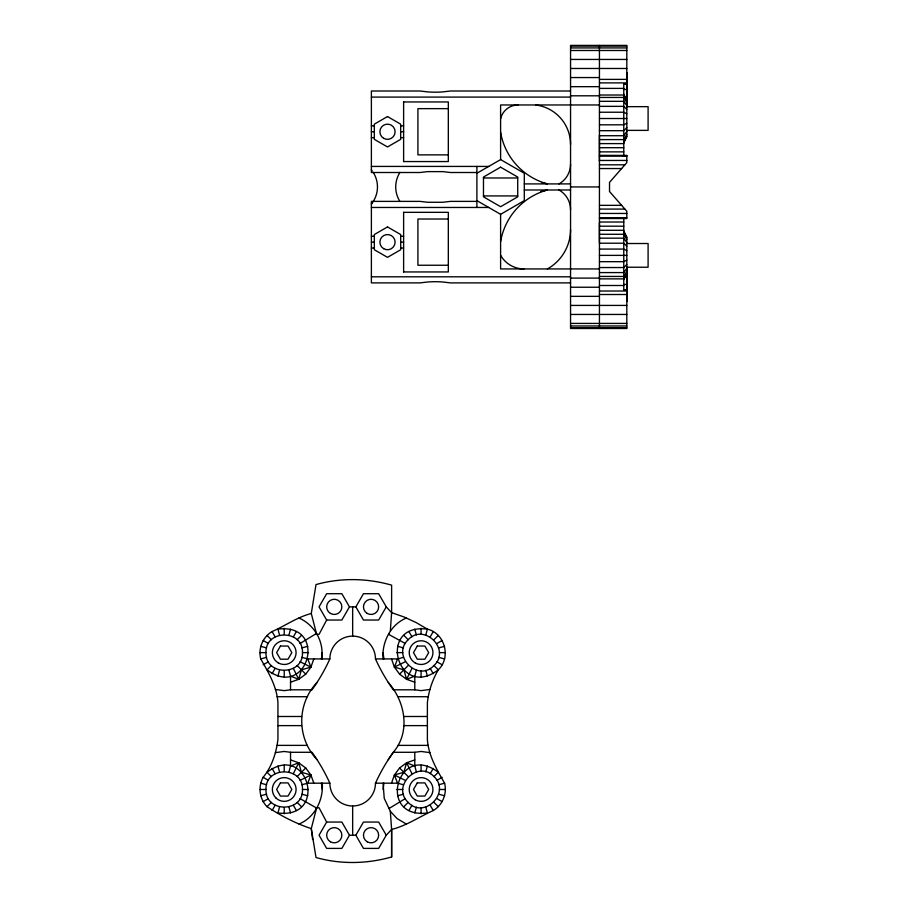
<?xml version="1.0" encoding="UTF-8"?>
<svg xmlns="http://www.w3.org/2000/svg" width="908" height="908" viewBox="0 0 908 908"><rect width="100%" height="100%" fill="white"/><g stroke="black" fill="none" stroke-linecap="round" stroke-linejoin="round"><path stroke-width="1.36" d="M298.982 824.067C314.804 817.54 323.634 799.846 322.249 783.184M352.656 835.224L352.656 805.986A22.814 22.814 0 0 0 375.469 783.184A181.986 181.986 0 0 1 393.289 752.301C410.915 731.689 405.093 701.453 388.272 682.43M383.074 658.924C381.678 642.262 390.508 624.556 406.33 618.042M316.665 807.723L311.285 828.618L316.007 857.515C340.648 864.484 367.059 863.985 391.62 856.959L391.62 829.458L390.338 811.321L384.232 798.336L383.074 783.184M599.439 161.102L599.45 135.496M599.439 242.47L599.439 223.084M623.773 277.212L626.815 277.212L626.815 273.626L623.773 279.709M626.815 78.542L626.815 72.776L626.815 105.067M626.815 277.212L626.815 266.827M626.815 72.776L626.815 85.942M626.815 297.188L626.815 273.626M390.338 630.788L391.62 612.65L391.62 585.149C367.059 578.124 340.648 577.624 316.007 584.582L311.285 613.49L316.665 634.374M312.636 839.525L311.285 828.618C295.599 823.465 280.697 815.645 267.031 806.679C259.461 799.04 257.838 786.657 263.161 777.316C271.889 766.67 276.236 752.97 277.939 739.452L277.939 702.656C276.895 686.493 268.439 672.453 260.732 658.924C258.008 648.516 262.787 636.985 272.071 631.559C285.26 625.839 297.143 617.145 311.285 613.49M265.987 652.625C265.102 629.187 303.363 629.187 302.478 652.625C303.363 676.063 265.102 676.063 265.987 652.625L259.904 652.625M265.987 789.483C265.102 766.046 303.363 766.046 302.478 789.483C303.363 812.921 265.102 812.921 265.987 789.483L259.904 789.483M271.333 665.53L267.031 669.832C308.005 700.817 328.912 622.775 277.939 629.13L279.505 634.998M321.421 658.924C324.724 642.376 314.327 624.534 298.982 618.042M279.505 807.11L277.939 812.978C328.912 819.334 308.005 741.28 267.031 772.277L271.333 776.578M433.99 665.53C451.185 649.583 424.127 622.525 408.18 639.72C390.985 655.667 418.043 682.725 433.99 665.53L438.292 669.832C397.318 700.817 376.4 622.775 427.384 629.13C444.886 633.251 451.389 657.494 438.292 669.832C432.424 679.854 428.644 691.101 427.384 702.656L427.384 739.452C428.417 755.615 436.873 769.655 444.591 783.184C447.315 793.592 442.536 805.124 433.252 810.549C419.348 816.769 406.625 825.667 391.62 829.458L386.263 835.224L378.659 848.401L363.461 848.401L355.857 835.224L363.461 822.058L378.659 822.058L386.263 835.224M383.074 789.483L383.902 783.184M425.807 807.11L427.384 812.978C376.4 819.334 397.318 741.28 438.292 772.277L433.99 776.578C451.185 792.525 424.127 819.584 408.18 802.377C390.985 786.43 418.043 759.372 433.99 776.578M277.939 676.131L279.505 670.252M288.948 634.998L290.526 629.13M288.948 771.857L290.526 765.977L290.526 752.289L284.227 751.461L275.374 752.63M429.938 689.478L421.085 690.636L414.786 689.808L414.786 676.131L416.363 670.252M425.807 634.998L427.384 629.13L416.012 622.502L404.049 616.986L391.62 612.65L386.263 606.873L378.659 593.707L363.461 593.707L355.857 606.873L363.461 620.039L378.659 620.039L386.263 606.873M414.786 812.978L416.363 807.11M425.807 771.857L427.384 765.977M290.526 682.203L298.721 679.32L301.433 669.832L310.922 667.119L313.816 658.924M414.786 759.894L406.591 762.788L403.878 772.277L394.39 774.989L391.507 783.184M300.037 643.5L316.29 633.568M389.021 808.529L405.286 798.609M301.853 784.762L307.733 783.184L310.922 774.989L305.735 767.975L298.721 762.788L290.526 759.894M414.786 682.203L406.591 679.32L399.577 674.133L394.39 667.119L397.579 658.924L403.458 657.347M290.526 765.977L298.721 762.788L293.352 773.673M414.786 676.131L406.591 679.32L411.96 668.424M623.773 142.851L626.815 136.768L626.815 45.4L570.553 45.4L570.553 328.503L626.815 328.492L626.815 237.124L623.773 231.041M623.773 142.023L626.815 136.143M626.815 273.002L623.773 278.87L599.439 278.87M326.653 620.039L341.862 620.039L349.466 606.873L341.862 593.707L326.653 593.707L319.049 606.873L326.653 620.039L319.049 634.374L316.007 634.374M272.071 673.691L275.113 668.424M293.352 636.826L296.394 631.559M626.815 134.327L623.773 139.594L599.439 139.605M272.071 810.549L275.113 805.283M626.815 271.174L623.773 276.441L599.439 276.441M430.21 636.826L433.252 631.559M326.653 822.058L319.049 835.224L326.653 848.401L341.862 848.401L349.466 835.224L341.862 822.058L326.653 822.058L319.049 807.723L316.007 807.723L300.037 798.609M408.918 810.549L411.96 805.283M430.21 773.673L433.252 768.406M317.04 682.43C296.655 704.052 296.655 738.056 317.04 759.678M388.272 759.678L393.3 752.289L414.786 752.289L421.085 751.461L429.938 752.63M626.815 131.422L623.773 135.723L599.439 135.723M626.815 268.28L623.773 272.582L599.439 272.582M372.201 202.915L371.383 204.05A27.092 27.092 0 0 0 373.199 172.338M288.948 670.252L290.526 676.131L298.721 679.32L305.735 674.133L310.922 667.119L307.733 658.924L301.853 657.347M403.458 784.762L397.579 783.184L394.39 774.989L399.577 767.975L406.591 762.788L414.786 765.977L416.363 771.857M626.815 127.642L623.773 130.684L599.439 130.684M626.815 264.5L623.773 267.542L599.439 267.542M297.132 639.72L301.433 635.418M267.031 806.679L271.333 802.377M297.132 776.578L305.735 767.975M399.577 674.133L408.18 665.53M433.99 639.72L438.292 635.418M403.878 806.679L408.18 802.377M476.893 173.258L500.603 159.581L500.603 104.965L599.439 104.965M599.439 268.938L500.603 268.938L500.603 214.322L524.302 200.634L524.302 173.258L500.603 159.581M263.161 664.792L268.428 661.75M405.286 661.75L394.39 667.119L391.507 658.924M436.884 643.5L442.151 640.458M263.161 801.639L268.428 798.609M300.037 780.358L310.922 774.989L313.816 783.184M436.884 780.358L442.151 777.316M626.815 123.238L623.773 124.816L599.439 124.816M626.815 260.097L623.773 261.674L599.439 261.674M260.732 658.924L266.6 657.347M301.853 647.903L307.733 646.326M438.712 647.903L444.591 646.326M260.732 795.771L266.6 794.205M397.579 795.771L403.458 794.205M438.712 784.762L444.591 783.184M540.68 191.543L547.422 189.988A64.684 64.684 0 0 0 500.603 241.63M352.656 606.873L352.656 636.111A22.814 22.814 0 0 0 329.854 658.924A181.963 181.963 0 0 1 312.023 689.808L290.526 689.808L284.227 690.636L275.374 689.478M570.553 46.036L626.815 46.036M570.553 47.92L626.815 47.92M570.553 50.485L626.815 50.485M570.553 59.44L626.815 59.44M570.553 68.475L626.815 68.475M570.553 77.555L599.439 77.555M599.439 79.393L626.815 79.382L626.815 107.065M599.439 82.889L626.815 82.889M626.815 83.933L623.773 83.933L623.773 155.711M623.773 84.228L626.815 84.228M570.553 86.669L599.439 86.669M599.439 88.394L623.773 88.394M623.773 89.461L626.815 89.461M570.553 91.004L450.459 91.004L442.854 91.89A15.073 2.179 0 0 1 427.645 91.89L420.041 91.004L371.383 91.004L371.383 172.509L420.041 172.509L427.645 171.623L442.854 171.623L450.459 172.509L476.893 172.509M599.439 95.022L623.773 95.022L626.815 100.89M570.553 95.805L599.439 95.805M623.773 96.679L626.815 96.679L626.815 100.277L623.773 94.194M371.383 97.088L570.553 97.088M599.439 97.451L623.773 97.451L626.815 102.718M599.439 101.321L623.773 101.321L626.815 105.623M403.561 101.957L448.325 101.957L448.325 161.556L403.561 161.556M599.439 106.361L623.773 106.361L626.815 109.391M626.815 106.656L648.096 106.656L648.096 130.377L626.815 130.377M448.325 108.642L417.918 108.642L417.918 154.871L448.325 154.871M599.439 112.229L623.773 112.229L626.815 113.795M599.439 118.517L626.815 118.517M371.383 125.86L374.334 125.86M400.678 125.86L403.617 125.86M371.383 131.762L374.334 131.762M400.678 131.762L403.617 131.762M371.383 137.653L374.334 137.653M400.678 137.653L403.617 137.653M599.439 143.6L623.773 143.6M599.439 147.698L623.773 147.698M599.439 151.874L623.773 151.874M599.439 155.37L626.815 155.37L626.815 162.623L609.518 182.383L609.518 191.509L626.815 211.28L626.815 218.522L599.439 218.522M622.82 155.711L626.815 155.711M599.439 156.131L626.815 156.131M599.439 160.455L626.815 160.455M599.439 164.813L624.886 164.813M371.383 166.425L488.731 166.425M599.439 168.548L621.628 168.548M483.476 177.979L517.719 177.979M524.302 183.904L570.553 183.904M570.553 186.946L599.439 186.946M524.302 189.988L570.553 189.988M483.476 195.924L517.719 195.924M476.893 201.383L450.459 201.383L442.854 202.268L427.645 202.268L420.041 201.383L371.383 201.383L371.383 282.887L420.041 282.887L427.645 282.002A15.073 2.179 0 0 1 442.854 282.002L450.459 282.887L570.553 282.887M599.439 205.344L621.628 205.344M371.383 207.467L488.731 207.467M599.439 209.078L624.886 209.078M403.561 212.336L448.325 212.336L448.325 271.946L403.561 271.946M599.439 213.448L626.815 213.448M599.439 217.761L626.815 217.761M448.325 219.021L417.918 219.021L417.918 265.25L448.325 265.25M599.439 222.017L623.773 222.017M599.439 226.194L623.773 226.194M599.439 230.292L623.773 230.292M599.439 234.287L623.773 234.287L626.815 239.576M371.383 236.25L374.334 236.25M400.678 236.25L403.617 236.25M599.439 238.168L623.773 238.168L626.815 242.47M371.383 242.141L374.334 242.141M400.678 242.141L403.617 242.141M599.439 243.208L623.773 243.208L626.815 246.25M626.815 243.514L648.096 243.514L648.096 267.236L626.815 267.236M371.383 248.032L374.334 248.032M400.678 248.032L403.617 248.032M599.439 249.076L623.773 249.076L626.815 250.653M599.439 255.375L626.815 255.375M371.383 276.804L570.553 276.804M570.553 278.098L599.439 278.098M623.773 284.431L626.815 284.431M599.439 285.498L623.773 285.498M570.553 287.234L599.439 287.234M623.773 289.663L626.815 289.663M626.815 289.958L623.773 289.958L623.773 218.192M599.439 291.014L626.815 291.014M599.439 294.51L626.815 294.51M570.553 296.349L599.439 296.349M570.553 305.429L626.815 305.417M570.553 314.452L626.815 314.452M570.553 323.418L626.815 323.418M570.553 325.983L626.815 325.972M570.553 327.879L626.815 327.867M349.466 606.873L355.857 606.873M388.647 634.374L405.286 643.5M302.478 652.625L308.561 652.625M396.751 652.625L402.834 652.625M439.336 652.625L445.419 652.625M307.733 658.924L329.854 658.924M352.656 636.111A22.814 22.814 0 0 1 375.469 658.924L397.579 658.924M414.786 689.808L393.3 689.808A181.997 181.997 0 0 1 375.469 658.924M277.042 696.72L307.256 696.72M398.056 696.72L428.27 696.72M277.939 716.491L301.558 716.491M403.754 716.491L427.384 716.491M277.939 725.617L301.558 725.617M403.754 725.617L427.384 725.617M277.042 745.377L307.256 745.377M398.056 745.377L428.27 745.377M290.526 752.289L312.023 752.289A182.009 182.009 0 0 1 329.854 783.184A22.814 22.814 0 0 0 352.656 805.986M307.733 783.184L329.854 783.184M375.469 783.184L397.579 783.184M302.478 789.483L308.561 789.483M396.751 789.483L402.834 789.483M439.336 789.483L445.419 789.483M388.647 807.723L389.305 807.723M349.466 835.224L355.857 835.224M542.031 182.667L547.422 183.904A64.684 64.684 0 0 1 500.603 132.273M397.579 646.326L403.458 647.903M438.712 657.347L444.591 658.924M260.732 646.326L266.6 647.903M438.712 794.205L444.591 795.771M260.732 783.184L266.6 784.762M301.853 794.205L307.733 795.771M394.39 667.119L403.878 669.832L406.591 679.32M310.922 774.989L301.433 772.277L298.721 762.788M406.33 824.067L397.034 818.539L390.338 811.321M310.922 667.119L300.037 661.75M394.39 774.989L405.286 780.358M476.893 200.634L500.603 214.322M436.884 661.75L442.151 664.792M263.161 640.458L268.428 643.5M436.884 798.609L442.151 801.639M263.161 777.316L268.428 780.358M403.878 635.418L408.18 639.72M267.031 635.418L271.333 639.72M297.132 665.53L305.735 674.133M399.577 767.975L408.18 776.578M433.99 802.377L438.292 806.679M297.132 802.377L301.433 806.679M371.383 169.841L372.201 170.976M408.918 631.559L411.96 636.826M430.21 668.424L433.252 673.691M411.96 773.673L406.591 762.788M430.21 805.283L433.252 810.549M272.071 631.559L275.113 636.826M293.352 668.424L298.721 679.32M272.071 768.406L275.113 773.673M293.352 805.283L296.394 810.549M623.773 231.869L626.815 237.748M389.021 633.568L389.305 634.374M316.007 807.723L316.29 808.529M414.786 629.13L416.363 634.998M425.807 670.252L427.384 676.131M277.939 765.977L279.505 771.857M288.948 807.11L290.526 812.978M383.074 652.625L383.902 658.924M321.421 783.184L322.249 789.483M626.815 295.35L626.815 301.127L626.815 271.889M599.439 45.4L599.439 328.503M476.893 166.425L476.893 207.467M421.085 628.291L421.085 634.374M421.085 670.876L421.085 676.959M421.085 765.149L421.085 771.232M421.085 807.723L421.085 813.806M414.786 752.289L414.786 765.977M403.617 101.957L403.617 161.556M403.617 212.336L403.617 271.946M391.62 829.447L391.62 856.959M322.249 652.625L322.249 658.924M290.526 676.131L290.526 689.808M284.227 628.291L284.227 634.374M284.227 670.876L284.227 676.959M284.227 765.149L284.227 771.232M284.227 807.723L284.227 813.806M399.985 201.553A27.092 27.092 0 0 1 399.985 172.338M524.018 268.938A26.899 26.899 0 0 1 500.603 255.284M570.553 229.463A45.264 45.264 0 0 1 547.422 268.938M500.603 118.619A18.024 18.024 0 0 1 518.082 104.965M535.572 104.965A39.759 39.759 0 0 1 570.553 144.429M570.553 164.166A22.632 22.632 0 0 1 558.987 183.904M558.987 189.988A22.632 22.632 0 0 1 570.553 209.725M280.424 646.042L276.622 652.625L280.424 659.208L288.029 659.208L291.831 652.625L288.029 646.042L280.424 646.042M280.424 782.9L276.622 789.483L280.424 796.066L288.029 796.066L291.831 789.483L288.029 782.9L280.424 782.9M417.283 646.042L413.481 652.625L417.283 659.208L424.887 659.208L428.69 652.625L424.887 646.042L417.283 646.042M417.283 782.9L413.481 789.483L417.283 796.066L424.887 796.066L428.69 789.483L424.887 782.9L417.283 782.9M387.5 116.553L374.334 124.158L374.334 139.355L387.5 146.96L400.678 139.355L400.678 124.158L387.5 116.553M387.5 226.932L374.334 234.536L374.334 249.745L387.5 257.339L400.678 249.745L400.678 234.536L387.5 226.932M500.603 167.174L483.476 177.06L483.476 196.832L500.603 206.718L517.719 196.832L517.719 177.06L500.603 167.174M367.252 841.818A7.605 7.605 0 0 0 378.659 835.224A7.605 7.605 0 0 0 367.252 828.641A7.605 7.605 0 0 0 367.252 841.818M330.455 841.818A7.605 7.605 0 0 0 341.862 835.224A7.605 7.605 0 0 0 330.455 828.641A7.605 7.605 0 0 0 330.455 841.818M275.839 797.871A11.861 11.861 0 0 0 295.69 792.548A11.861 11.861 0 0 0 281.162 778.02A11.861 11.861 0 0 0 275.839 797.871M415.149 799.755A11.861 11.861 0 0 0 432.946 789.483A11.861 11.861 0 0 0 415.149 779.212A11.861 11.861 0 0 0 415.149 799.755M330.455 613.456A7.605 7.605 0 0 0 341.862 606.873A7.605 7.605 0 0 0 330.455 600.29A7.605 7.605 0 0 0 330.455 613.456M367.252 613.456A7.605 7.605 0 0 0 378.659 606.873A7.605 7.605 0 0 0 367.252 600.29A7.605 7.605 0 0 0 367.252 613.456M278.302 662.897A11.861 11.861 0 0 0 296.087 652.625A11.861 11.861 0 0 0 278.302 642.353A11.861 11.861 0 0 0 278.302 662.897M415.149 662.897A11.861 11.861 0 0 0 432.946 652.625A11.861 11.861 0 0 0 415.149 642.353A11.861 11.861 0 0 0 415.149 662.897M383.698 138.345A7.605 7.605 0 0 0 395.105 131.762A7.605 7.605 0 0 0 383.698 125.168A7.605 7.605 0 0 0 383.698 138.345M383.698 248.724A7.605 7.605 0 0 0 395.105 242.141A7.605 7.605 0 0 0 383.698 235.558A7.605 7.605 0 0 0 383.698 248.724"/></g></svg>
